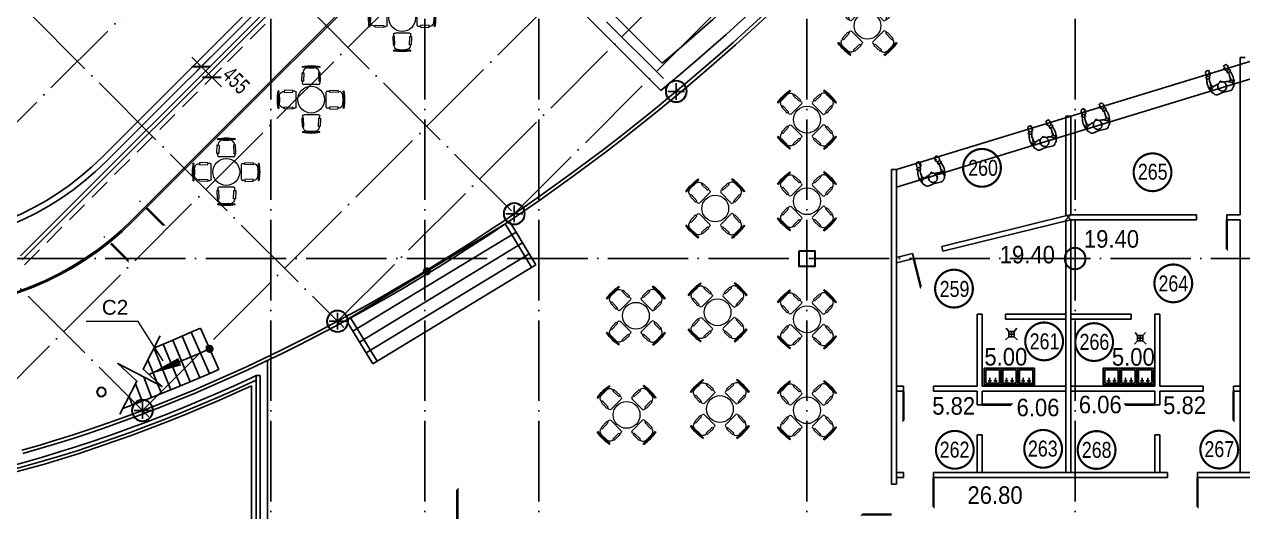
# Model space of a CAD drawing. Extents: x -4497 to 351150, y -50 to 322254.
# Drawn here: x 29414 to 65770, y 228534 to 243079 of the extents above; entities that cross this region are included whole.
import ezdxf
from ezdxf.enums import TextEntityAlignment as Align

# ---------------------------------------------------------------- set-up
doc = ezdxf.new("R2010")
doc.units = 0
doc.header["$LTSCALE"] = 100
doc.header["$PDMODE"] = 3
doc.linetypes.add('ACAD_ISO04W100', pattern=[30, 24, -3, 0, -3])
doc.linetypes.add('DASHED2', pattern=[9.525, 6.35, -3.175])
doc.layers.get('0').update_dxf_attribs({"linetype": 'CONTINUOUS'})
doc.layers.get('Defpoints').update_dxf_attribs({"linetype": 'CONTINUOUS'})
for name, color, linetype in [('axis', 40, 'CONTINUOUS'), ('COLON', 5, 'CONTINUOUS'), ('DOORS', 8, 'CONTINUOUS'), ('EEE', 7, 'CONTINUOUS'), ('GKL', 5, 'CONTINUOUS'), ('Glass', 4, 'CONTINUOUS'), ('S', 2, 'CONTINUOUS'), ('Sanita', 4, 'CONTINUOUS'), ('SENDVICH', 2, 'CONTINUOUS'), ('TEXT', 2, 'CONTINUOUS'), ('WALL', 7, 'CONTINUOUS')]:
    doc.layers.add(name, color=color, linetype=linetype)
doc.layers.add('MONOLIT', color=7, linetype='CONTINUOUS', true_color=0x691639)
doc.layers.add('OBORUD', color=7, linetype='CONTINUOUS', true_color=0x83639d)
doc.styles.add('ARIEL-17.5', font='arial.ttf', dxfattribs={"height": 15})
doc.styles.add('ST_2', font='monotxt.shx', dxfattribs={"width": 0.65, "height": 480})
doc.linetypes.add('FENCELINE1', pattern='A,0.25,-0.1,[133,ltypeshp.shx,S=0.1,R=0,X=-0.1,Y=0],-0.1,1', length=1.45)
doc.dimstyles.new('STY_DIM1', dxfattribs={"dimscale": 200, "dimtxt": 2.25, "dimasz": 2, "dimexe": 2, "dimexo": 2, "dimgap": 1, "dimtad": 1, "dimdec": 0, "dimzin": 0, "dimdsep": 46, "dimtxsty": 'ST_2', "dimblk1": 'ARCHTICK', "dimblk2": 'ARCHTICK', "dimsah": 1, "dimcen": 3, "dimclrd": 174, "dimclre": 174, "dimclrt": 174, "dimadec": 0, "dimazin": 0, "dimtfac": 1, "dimtdec": 0, "dimtix": 1, "dimtmove": 2, "dimatfit": 3, "dimldrblk": 'ARCHTICK', "dimfxl": 1, "dimtolj": 1, "dimtzin": 0, "dimarcsym": 0})

# ---------------------------------------------------------------- blocks, each defined once
blk = doc.blocks.new('столик кафе')
at = {"color": 74, "lineweight": 13}
for p, q in [((-262, 985), (-257, 956)), ((79, 945), (-79, 945)), ((257, 956), (262, 985)), ((-253, 552), (-256, 485)), ((-220, 450), (220, 450)), ((256, 485), (253, 552)), ((-985, 262), (-956, 257)), ((-945, -79), (-945, 79)), ((-552, 253), (-485, 256)), ((-450, 220), (-450, -220)), ((450, 220), (450, -220)), ((552, 253), (485, 256)), ((945, -79), (945, 79)), ((985, 262), (956, 257)), ((-956, -257), (-985, -262)), ((-485, -256), (-552, -253)), ((485, -256), (552, -253)), ((956, -257), (985, -262)), ((-253, -552), (-256, -485)), ((-220, -450), (220, -450)), ((256, -485), (253, -552)), ((-262, -985), (-257, -956)), ((79, -945), (-79, -945)), ((257, -956), (262, -985))]:
    blk.add_line(p, q, dxfattribs=at)
for points in [[(-270, 805), (-217, 803), (-227, 551), (-280, 553)], [(270, 805), (217, 803), (227, 551), (280, 553)], [(-805, 270), (-803, 217), (-551, 227), (-553, 280)], [(805, 270), (803, 217), (551, 227), (553, 280)], [(-805, -270), (-803, -217), (-551, -227), (-553, -280)], [(805, -270), (803, -217), (551, -227), (553, -280)], [(-270, -805), (-217, -803), (-227, -551), (-280, -553)], [(270, -805), (217, -803), (227, -551), (280, -553)]]:
    blk.add_lwpolyline(points, close=True, dxfattribs=at)
blk.add_circle((0, 0), 400, dxfattribs=at)
at = {"color": 74, "lineweight": 13, "extrusion": (0, 0, -1)}
for centre, major_axis, ratio, start_param, end_param in [((0, -406), (1528, 0), 0.923713, 4.540015, 4.884763), ((0, -406), (1499, 0), 0.922214, 4.540015, 4.884763), ((-109, 813), (95.6, 95.6), 1, 3.856825, 5.721497), ((109, 813), (95.6, 95.6), 1, -1.009108, 0.855564), ((-220, 485), (-25, 25), 1, 3.926991, 5.497787), ((220, 485), (25, 25), 1, 0.785398, 2.356194), ((485, 220), (25, 25), 1, 3.926991, 5.497787), ((813, 109), (95.6, -95.6), 1, 3.856825, 5.721497), ((-406, 0), (0, -1499), 0.922214, 4.540015, 4.884763), ((-406, 0), (0, -1528), 0.923713, 4.540015, 4.884763), ((485, -220), (25, -25), 1, 0.785398, 2.356194), ((813, -109), (95.6, -95.6), 1, -1.009108, 0.855564)]:
    blk.add_ellipse(centre, major_axis=major_axis, ratio=ratio, start_param=start_param, end_param=end_param, dxfattribs=at)
at = {"color": 74, "lineweight": 13}
for centre, major_axis, ratio, start_param, end_param in [((406, 0), (0, -1528), 0.923713, 4.540015, 4.884763), ((406, 0), (0, -1499), 0.922214, 4.540015, 4.884763), ((-813, 109), (-95.6, -95.6), 1, 3.856825, 5.721497), ((-485, 220), (-25, 25), 1, 3.926991, 5.497787), ((-813, -109), (-95.6, -95.6), 1, -1.009108, 0.855564), ((-485, -220), (-25, -25), 1, 0.785398, 2.356194), ((-220, -485), (-25, -25), 1, 3.926991, 5.497787), ((220, -485), (25, -25), 1, 0.785398, 2.356194), ((0, 406), (1528, 0), 0.923713, 4.540015, 4.884763), ((0, 406), (1499, 0), 0.922214, 4.540015, 4.884763), ((-109, -813), (95.6, -95.6), 1, 3.856825, 5.721497), ((109, -813), (95.6, -95.6), 1, -1.009108, 0.855564)]:
    blk.add_ellipse(centre, major_axis=major_axis, ratio=ratio, start_param=start_param, end_param=end_param, dxfattribs=at)
blk = doc.blocks.new('_ARCHTICK')
at = {"color": 0, "linetype": 'ByBlock', "const_width": 0.15}
blk.add_lwpolyline([(-0.5, -0.5), (0.5, 0.5)], dxfattribs=at)
blk = doc.blocks.new('*D196')
at = {"layer": 'axis', "color": 174, "lineweight": -2}
for p, q in [((15488, 242779), (35852, 263143)), ((36331, 262099), (35287, 263143)), ((16532, 242300), (15488, 243344))]:
    blk.add_line(p, q, dxfattribs=at)
at = {"layer": 'Defpoints', "color": 0}
for p in [(35570, 262861), (36331, 262099), (16532, 242300)]:
    blk.add_point(p, dxfattribs=at)
at = {"layer": 'axis', "color": 174, "lineweight": -2, "xscale": 400, "yscale": 400, "zscale": 400}
for p, rotation in [((35570, 262861), 45.00000000000195), ((15771, 243062), 225.000000000002)]:
    blk.add_blockref('_ARCHTICK', p, dxfattribs=dict(at, rotation=rotation))
at = {"layer": 'axis', "color": 174, "insert": (29793, 257707), "char_height": 480, "attachment_point": 5, "rotation": 45, "style": 'ST_2'}
blk.add_mtext('\\A1;28000', dxfattribs=at)
blk = doc.blocks.new('*D307')
at = {"layer": 'Defpoints', "color": 0}
for p in [(34690, 241818), (34574, 241703), (34896, 241381)]:
    blk.add_point(p, dxfattribs=at)
at = {"layer": 'TEXT', "color": 174, "lineweight": -2}
for p, q in [((35294, 241213), (34407, 242101)), ((34574, 241703), (34972, 242101)), ((34896, 241381), (35294, 241779))]:
    blk.add_line(p, q, dxfattribs=at)
at = {"layer": 'TEXT', "color": 174, "lineweight": -2, "xscale": 400, "yscale": 400, "zscale": 400}
for p, rotation in [((34690, 241818), 134.9999999997046), ((35011, 241496), 314.9999999997046)]:
    blk.add_blockref('_ARCHTICK', p, dxfattribs=dict(at, rotation=rotation))
at = {"layer": 'TEXT', "color": 174, "insert": (35729, 241405), "char_height": 480, "attachment_point": 5, "rotation": 315, "style": 'ST_2'}
blk.add_mtext('\\A1;455', dxfattribs=at)
blk = doc.blocks.new('89')
for p, q in [((-15915.19, -8342.41), (-15916.14, -8341.46)), ((-15915.19, -8343.21), (-15913.59, -8343.21)), ((-15914.39, -8342.41), (-15914.39, -8344.02)), ((-15913.59, -8342.41), (-15912.64, -8341.65)), ((-15915.19, -8344.02), (-15916.14, -8344.97)), ((-15913.59, -8344.02), (-15912.64, -8344.78))]:
    blk.add_line(p, q)
blk.add_lwpolyline([(-15915.19, -8342.41), (-15913.59, -8342.41), (-15913.59, -8344.02), (-15915.19, -8344.02)], close=True)
blk = doc.blocks.new('A$C37FC7F39')
at = {"layer": 'Sanita'}
for p, q in [((-292, -569), (-393, -569)), ((-341, -690), (-341, -483)), ((-121, -569), (-221, -569)), ((-169, -690), (-169, -483))]:
    blk.add_line(p, q, dxfattribs=at)
for points in [[(-5, -190), (-5, -690), (-505, -690), (-505, -190)], [(-55, -240), (-55, -640), (-455, -640), (-455, -240)]]:
    blk.add_lwpolyline(points, close=True, dxfattribs=at)

msp = doc.modelspace()

# ---------------------------------------------------------------- linework, layer by layer
at = {"layer": 'axis', "linetype": 'ACAD_ISO04W100'}
for p, q in [((36769.3, 318243.4), (36769.3, 84615.2)), ((41369.3, 318243.4), (41369.3, 84615.2)), ((44769.3, 318243.4), (44769.3, 84615.2)), ((52769.3, 318243.4), (52769.3, 84615.2)), ((60769.3, 318243.4), (60769.3, 84615.2)), ((19600.9, 230576), (79504.5, 290479.6)), ((26342.9, 229660.8), (83333.1, 286651)), ((32937, 231552), (85684.5, 284299.6)), ((38758, 234216.3), (87262.9, 282721.2)), ((44034.2, 237425.3), (88296.5, 281687.6)), ((12843.7, 277101.1), (48866.6, 241078.2)), ((8308.4, 273151.1), (44221.6, 237237.9)), ((4065.7, 268908.5), (38945.3, 234028.9)), ((-176.9, 264665.9), (33124.3, 231364.6)), ((-1176.8, 236087.2), (272433.1, 236087.2))]:
    msp.add_line(p, q, dxfattribs=at)
msp.add_lwpolyline([(29340, 230365.7), (29847.2, 230511), (30356, 230664.1), (30866.3, 230824.9), (31377.9, 230993.5), (31890.8, 231169.8), (32404.7, 231353.6), (32919.6, 231545.1), (33435.3, 231744.1), (33951.8, 231950.6), (34468.9, 232164.5), (34986.4, 232385.8), (35504.2, 232614.4), (36022.2, 232850.4), (36540.4, 233093.5), (37058.4, 233343.8), (37576.3, 233601.2), (38093.9, 233865.6), (38611, 234137), (39127.6, 234415.2), (39643.5, 234700.3), (40158.6, 234992.2), (40672.7, 235290.8), (41185.8, 235595.9), (41697.6, 235907.7), (42208.2, 236225.8), (42717.3, 236550.4), (43224.8, 236881.3), (43730.6, 237218.3), (44234.6, 237561.6), (44736.6, 237910.8), (45236.6, 238266.1), (45734.3, 238627.2), (46229.8, 238994.1), (46722.8, 239366.7), (47213.2, 239745), (47701, 240128.7), (48185.9, 240517.9), (48667.9, 240912.4), (49146.9, 241312.1), (49622.7, 241716.9), (50095.3, 242126.8), (50564.4, 242541.6), (51030, 242961.2), (51492, 243385.6)], dxfattribs=at)
at = {"layer": 'COLON', "color": 5, "lineweight": 30}
for points in [[(48551.6, 241078.2, 1), (49181.6, 241078.2, 1)], [(43719.2, 237425.3, 1), (44349.2, 237425.3, 1)], [(38443, 234216.3, 1), (39073, 234216.3, 1)], [(32622, 231552, 1), (33252, 231552, 1)]]:
    msp.add_lwpolyline(points, format="xyb", close=True, dxfattribs=at)
at = {"layer": 'COLON', "color": 3, "lineweight": 30, "flags": 128}
msp.add_lwpolyline([(52534.3, 236322.2), (53004.3, 236322.2), (53004.3, 235852.2), (52534.3, 235852.2), (52534.3, 236322.2)], dxfattribs=at)
at = {"layer": 'COLON', "color": 3, "lineweight": 30}
msp.add_lwpolyline([(60454.3, 236087.2, 1), (61084.3, 236087.2, 1)], format="xyb", close=True, dxfattribs=at)
at = {"layer": 'COLON', "lineweight": 30, "flags": 128}
msp.add_lwpolyline([(31581.1, 232104.9, 1), (31846.1, 232104.9, 1)], format="xyb", close=True, dxfattribs=at)
at = {"layer": 'DOORS'}
for p, q in [((60645, 237396.7), (60495, 237246.7)), ((60495, 237395.3), (60645, 237246.7))]:
    msp.add_line(p, q, dxfattribs=at)
at = {"layer": 'DOORS', "flags": 128}
for points in [[(65294.7, 237246.7, 70, 70, 0), (65294.7, 236346.7, 0, 0, 0), (64394.7, 237246.7, 0, 0, 0)], [(55954.2, 236088.9, 70, 70, 0), (56170.5, 235215.3, 0, 0, 0), (56827.8, 236305.3, 0, 0, 0)], [(55644.6, 232126.7, 70, 70, 0), (55644.6, 231226.7, 0, 0, 0), (56544.6, 232126.7, 0, 0, 0)], [(65495.4, 232126.7, 70, 70, 0), (65495.4, 231226.7, 0, 0, 0), (64595.4, 232126.7, 0, 0, 0)], [(57995, 231726.7, 70, 70, 0), (58895, 231726.7, 0, 0, 0), (57995, 230826.7, 0, 0, 0)], [(63145, 231726.7, 70, 70, 0), (62245, 231726.7, 0, 0, 0), (63145, 230826.7, 0, 0, 0)], [(56544.6, 229552.1, 70, 70, 0), (56544.6, 228652.1, 0, 0, 0), (55644.6, 229552.1, 0, 0, 0)], [(64425.3, 229552.1, 70, 70, 0), (64425.3, 228652.1, 0, 0, 0), (63525.3, 229552.1, 0, 0, 0)], [(55295.1, 228450.1, 70, 70, 0), (54395.1, 228450.1, 0, 0, 0), (55295.1, 229350.1, 0, 0, 0)]]:
    msp.add_lwpolyline(points, format="xyseb", dxfattribs=at)
at = {"layer": 'DOORS', "color": 1, "flags": 128}
msp.add_lwpolyline([(42334.3, 228212.2, 70, 70, 0), (42334.3, 229212.2, 0, 0, 0), (41334.3, 228212.2, 0, 0, 0)], format="xyseb", dxfattribs=at)
at = {"layer": 'EEE', "linetype": 'Continuous', "const_width": 63.7}
for points in [[(57427.5, 238795.2, 1), (58555.1, 238795.2, 1)], [(62516.6, 238664.2, 1), (63644.2, 238664.2, 1)], [(56591.4, 235191.2, 1), (57719, 235191.2, 1)], [(63136.3, 235347.2, 1), (64263.9, 235347.2, 1)], [(59281.6, 233615.3, 1), (60409.3, 233615.3, 1)], [(60774.5, 233595.2, 1), (61902.1, 233595.2, 1)], [(56617.2, 230379.3, 1), (57744.8, 230379.3, 1)], [(59252.2, 230408.3, 1), (60379.8, 230408.3, 1)], [(60847.7, 230373.4, 1), (61975.3, 230373.4, 1)], [(64507.7, 230385.6, 1), (65635.3, 230385.6, 1)]]:
    msp.add_lwpolyline(points, format="xyb", close=True, dxfattribs=at)
at = {"layer": 'GKL'}
for p, q in [((45568.7, 243951.9), (48411.6, 241108.9)), ((46460.3, 243908.8), (48448.2, 241920.8)), ((55445.1, 238743.3), (68769.3, 242822.2)), ((55445.1, 238220.4), (68723.4, 242285.2)), ((65046.4, 241168.9), (65034.4, 241206.3)), ((65281.6, 241244.5), (65272.8, 241271.8)), ((61332.4, 240024.5), (61320.4, 240061.9)), ((61567.6, 240100.1), (61558.8, 240127.4)), ((59979, 239592.2), (59970.2, 239619.5)), ((59743.8, 239516.6), (59731.8, 239554)), ((56651.2, 238518.1), (56642.4, 238545.4)), ((56416, 238442.4), (56403.9, 238479.8))]:
    msp.add_line(p, q, dxfattribs=at)
for points in [[(48411.6, 241108.9), (48944.1, 241553.2), (49417.7, 241956.1), (49887.9, 242364.1), (50354.8, 242776.9), (50818.3, 243194.5), (51278.1, 243616.8), (51734.2, 244043.8), (52186.4, 244475.2), (52634.7, 244911), (53079, 245351.1), (53519.1, 245795.3), (53954.9, 246243.7), (54386.3, 246695.9), (54813.2, 247152), (55235.6, 247611.8), (55653.2, 248075.2), (56066, 248542.1), (56473.9, 249012.4), (56876.8, 249485.9), (57321.2, 250018.4)], [(48448.2, 241920.8), (48557.5, 242012.1), (49026.7, 242411.3), (49492.6, 242815.4), (49955.3, 243224.5), (50414.5, 243638.3), (50870.1, 244056.8), (51322.1, 244479.9), (51770.2, 244907.4), (52214.5, 245339.2), (52654.7, 245775.4), (53090.8, 246215.6), (53522.7, 246659.8), (53950.2, 247108), (54373.3, 247560), (54791.8, 248015.6), (55205.6, 248474.8), (55614.6, 248937.4), (56018.8, 249403.4), (56418, 249872.5), (56509.2, 249981.9)], [(60495, 237395.3), (60495, 240335.1)], [(60645, 237395.3), (60645, 240335.1)], [(55295.1, 229350.1), (55295.1, 238743.3)], [(55445.1, 229350.1), (55445.1, 238743.3)], [(60495, 229702.1), (60495, 237246.7)], [(60645, 229702.1), (60645, 237246.7)], [(57845, 232276.7), (57845, 234426.7)], [(57995, 232276.7), (57995, 234426.7)], [(58695, 234276.7), (58695, 234426.7)], [(62445, 234276.7), (62445, 234426.7)], [(63145, 232276.7), (63145, 234426.7)], [(63295, 232276.7), (63295, 234426.7)], [(57845, 231726.7), (57845, 232126.7)], [(57995, 231726.7), (57995, 232126.7)], [(63145, 231726.7), (63145, 232126.7)], [(63295, 231726.7), (63295, 232126.7)], [(57845, 229702.1), (57845, 230826.7)], [(57995, 229702.1), (57995, 230826.7)], [(63145, 229702.1), (63145, 230826.7)], [(63295, 229702.1), (63295, 230826.7)]]:
    msp.add_lwpolyline(points, dxfattribs=at)
at = {"layer": 'GKL', "flags": 128}
for points in [[(65694.7, 242093.3), (65694.7, 237396.7)], [(65844.7, 242093.3), (65694.7, 242093.3)], [(60645, 240335.1), (60495, 240335.1)], [(55445.1, 238743.3), (55295.1, 238743.3)], [(60601.7, 237394.5), (56791.7, 236450.9)], [(60637.7, 237248.9), (56827.8, 236305.3)], [(64394.7, 237396.7), (60645, 237396.7)], [(64394.7, 237246.7), (60645, 237246.7)], [(64394.7, 237396.7), (64394.7, 237246.7)], [(65294.7, 237396.7), (65294.7, 237246.7)], [(65694.7, 237396.7), (65294.7, 237396.7)], [(65694.7, 237246.7), (65294.7, 237246.7)], [(65694.7, 237246.7), (65694.7, 229702.1)], [(56791.7, 236450.9), (56827.8, 236305.3)], [(55918.1, 236234.5), (55445.1, 236117.4)], [(55954.2, 236088.9), (55445.1, 235962.8)], [(55918.1, 236234.5), (55954.2, 236088.9)], [(57995, 234426.7), (57845, 234426.7)], [(60495, 234426.7), (58695, 234426.7)], [(60495, 234276.7), (58695, 234276.7)], [(60645, 234426.7), (62445, 234426.7)], [(60645, 234276.7), (62445, 234276.7)], [(63145, 234426.7), (63295, 234426.7)], [(55644.6, 232276.7), (55445.1, 232276.7)], [(55644.6, 232126.7), (55445.1, 232126.7)], [(55644.6, 232126.7), (55644.6, 232276.7)], [(56544.6, 232126.7), (56544.6, 232276.7)], [(57845, 232276.7), (56544.6, 232276.7)], [(57845, 232126.7), (56544.6, 232126.7)], [(60495, 232276.7), (57995, 232276.7)], [(60495, 232126.7), (57995, 232126.7)], [(60645, 232276.7), (63145, 232276.7)], [(60645, 232126.7), (63145, 232126.7)], [(63295, 232276.7), (64595.4, 232276.7)], [(63295, 232126.7), (64595.4, 232126.7)], [(64595.4, 232126.7), (64595.4, 232276.7)], [(65495.4, 232126.7), (65495.4, 232276.7)], [(65495.4, 232276.7), (65694.9, 232276.7)], [(65495.4, 232126.7), (65694.9, 232126.7)], [(57845, 231726.7), (57995, 231726.7)], [(63145, 231726.7), (63295, 231726.7)], [(57845, 230826.7), (57995, 230826.7)], [(63145, 230826.7), (63295, 230826.7)], [(55444.6, 229702.1), (55644.6, 229702.1)], [(55444.6, 229552.1), (55644.6, 229552.1)], [(55644.6, 229702.1), (55644.6, 229552.1)], [(56544.6, 229702.1), (63525.3, 229702.1)], [(56544.6, 229702.1), (56544.6, 229552.1)], [(56544.6, 229552.1), (63525.3, 229552.1)], [(63525.3, 229552.1), (63525.3, 229702.1)], [(64425.3, 229702.1), (66074.5, 229702.1)], [(64425.3, 229552.1), (64425.3, 229702.1)], [(64425.3, 229552.1), (66074.5, 229552.1)], [(55444.6, 229350.1), (55295.1, 229350.1)]]:
    msp.add_lwpolyline(points, dxfattribs=at)
at = {"layer": 'GKL'}
msp.add_circle((31713.6, 232104.9), 132.5, dxfattribs=at)
for centre, radius, start, end in [((65216.2, 241831.5), 14.1, 85.16667, 230.38514), ((65793.9, 242300.4), 757.8, 218.99876, 219.28022), ((65793.9, 242300.4), 757.8, 219.28022, 223.14986), ((65223.2, 241767.4), 12.1, 38.90635, 221.3441), ((65234.4, 241844.4), 17, 58.6959, 176.28312), ((65234.4, 241844.4), 17, 176.28312, 178.04868), ((65133.4, 241677.1), 139.4, 31.07845, 44.59078), ((65203.3, 241750.1), 49.5, 358.81905, 40.41328), ((65260.7, 241855.2), 17.8, 50.66339, 168.13593), ((65282.6, 241867.8), 10.7, 39.2354, 173.61906), ((65176.5, 241735.8), 179.9, 357.8979, 50.4862), ((64845.3, 241629.3), 179.9, 165.18302, 217.77133), ((64799.6, 241425.5), 134.5, 135.8742, 164.38764), ((64675.2, 241419.6), 42.4, 56.87942, 96.81966), ((64682.1, 241674.6), 10.7, 42.05016, 176.43383), ((64707.3, 241677.2), 17.8, 47.53329, 165.00583), ((64720.2, 241501.9), 51.6, 242.95136, 244.98378), ((64720.2, 241501.9), 51.6, 244.98378, 293.94998), ((65500.7, 241430.8), 798.1, 178.39302, 187.24694), ((64738, 241460), 68.6, 65.23971, 120.58873), ((64735, 241683.7), 17, 39.38611, 156.97333), ((64759.9, 241374.3), 82.5, 81.34779, 103.11884), ((64757.3, 241683.8), 14.1, 345.28408, 130.50255), ((64735, 241683.7), 17, 37.62054, 39.38611), ((64815.2, 241625.2), 49.5, 175.25595, 216.85017), ((64014.5, 241728), 757.8, 352.51936, 356.38901), ((64903.8, 241449.2), 155.3, 137.26476, 151.89009), ((64559, 241393.1), 244.7, 16.1731, 31.87575), ((64014.5, 241728), 757.8, 356.38901, 356.67046), ((64778.6, 241477), 22, 253.3688, 314.52726), ((66158.1, 241610.3), 1394.4, 186.35593, 189.77412), ((64914.6, 241606.7), 139.4, 171.07845, 184.59078), ((64788.9, 241627.6), 12.1, 354.32513, 176.76288), ((64716.1, 241598.4), 85.7, 329.17065, 3.8787), ((64642, 241610.5), 159.7, 357.76868, 5.74207), ((65352.6, 241839.1), 159.7, 209.92715, 217.90054), ((65299.4, 241786.1), 85.7, 211.79052, 246.49857), ((65234, 241555.4), 155.3, 63.77913, 78.40447), ((65362.3, 241660.9), 68.6, 95.08049, 150.42952), ((65546.7, 241710.9), 244.7, 183.79347, 199.49613), ((65319.5, 241651), 22, 261.14197, 322.30042), ((65394.5, 241578.5), 82.5, 112.55038, 134.32143), ((64121, 240954.9), 1394.4, 25.8951, 29.3133), ((65332.4, 241596.9), 134.5, 51.28159, 79.79503), ((65352.4, 241705.3), 51.6, 281.71924, 330.68545), ((65455.9, 241348.9), 85.3, 133.57516, 167.889), ((65670.7, 241591.3), 296.5, 185.30884, 209.05515), ((64759.8, 241192.4), 798.1, 28.42228, 37.2762), ((65437.5, 241415.9), 40.8, 129.6428, 187.29581), ((65409.7, 241293), 118.4, 33.16521, 96.13597), ((65437, 241664.6), 42.4, 118.84957, 158.7898), ((65352.4, 241705.3), 51.6, 330.68545, 332.71786), ((65437.5, 241415.9), 40.8, 88.72046, 129.6428), ((65148, 241399.1), 358.3, 3.86179, 28.91595), ((65425.4, 241386.4), 88.2, 24.68758, 46.08125), ((65425.4, 241386.4), 88.2, 341.05219, 24.68758), ((65064.8, 241372.3), 358.3, 186.75327, 211.80744), ((64846.9, 241200.2), 88.2, 169.58797, 190.98165), ((64846.9, 241200.2), 88.2, 190.98165, 234.61704), ((64528.1, 241223.7), 296.5, 6.61407, 30.36038), ((64819.8, 241217.1), 40.8, 86.02642, 126.94877), ((64914, 241133.5), 118.4, 119.53325, 182.50401), ((66227.9, 242130.1), 1747.7, 214.97218, 218.5839), ((64819.8, 241217.1), 40.8, 28.37342, 86.02642), ((64933.2, 241106.7), 97.7, 126.85417, 222.99063), ((64844, 241152), 85.3, 47.78022, 82.09406), ((65083.2, 241027.8), 261.1, 134.15194, 143.01746), ((65083.2, 241027.8), 261.1, 122.20204, 134.15194), ((65057.1, 241124.3), 168.1, 96.04108, 132.26871), ((65031.8, 241194), 6.39, 4.0936, 187.84364), ((64947.3, 241152), 88.3, 8.51116, 27.75523), ((65152.6, 241242), 123.5, 156.37376, 196.82413), ((65152.6, 241242), 123.5, 196.82413, 197.83461), ((65087.5, 241176.9), 54.2, 192.60449, 214.44931), ((65645.9, 239724.7), 1400.1, 108.03423, 115.72323), ((65152.6, 241242), 123.5, 117.93883, 156.37376), ((65048.5, 241148.8), 6.19, 204.08362, 3.88764), ((65164, 241206.7), 123.5, 197.83461, 207.73773), ((65164, 241206.7), 123.5, 207.73773, 11.15065), ((65101.3, 241357.5), 9.12, 129.76338, 224.06344), ((65152.6, 241242), 123.5, 11.15065, 117.93883), ((64933.2, 241396.8), 165.4, 348.76612, 354.67528), ((65108.6, 241378.8), 11, 49.31719, 166.35203), ((65240.7, 241495.7), 165.4, 220.99394, 226.9031), ((65127, 241365.8), 9.12, 351.60578, 85.90584), ((65589.4, 239840.5), 1272.6, 99.54009, 107.22909), ((65298.8, 241202.1), 168.1, 83.40051, 119.62814), ((65278.8, 241273.5), 6.39, 27.82558, 211.57562), ((65164, 241206.7), 123.5, 11.15065, 17.83461), ((65371.9, 241288.6), 88.3, 187.914, 207.15806), ((65164, 241206.7), 123.5, 7.93149, 11.15065), ((65291.6, 241227), 6.19, 211.78158, 11.58561), ((65243.5, 241227.1), 54.2, 1.21991, 23.06474), ((65333.9, 241108.5), 261.1, 81.51729, 93.46718), ((65333.9, 241108.5), 261.1, 72.65176, 81.51729), ((65372.5, 241204.4), 109, 273.16519, 354.04269), ((65409.8, 241260.1), 97.7, 352.6786, 88.81506), ((65409.8, 241260.1), 97.7, 316.7326, 352.6786), ((63761.3, 241336.5), 1747.7, 357.08532, 0.69704), ((61502.2, 240687.1), 14.1, 85.16667, 230.38514), ((62079.9, 241156), 757.8, 218.99876, 219.28022), ((61520.4, 240700), 17, 58.6959, 176.28312), ((61520.4, 240700), 17, 176.28312, 178.04868), ((61546.7, 240710.8), 17.8, 50.66339, 168.13593), ((61568.6, 240723.4), 10.7, 39.2354, 173.61906), ((61462.5, 240591.4), 179.9, 357.8979, 50.4862), ((64933.2, 241106.7), 97.7, 222.99063, 258.93662), ((64990.9, 241071.1), 97.3, 218.24162, 299.11913), ((61131.3, 240484.9), 179.9, 165.18302, 217.77133), ((61085.7, 240281.1), 134.5, 135.8742, 164.38764), ((60961.2, 240275.2), 42.4, 56.87942, 96.81966), ((60968.1, 240530.2), 10.7, 42.05016, 176.43383), ((60993.3, 240532.8), 17.8, 47.53329, 165.00583), ((61024.1, 240315.6), 68.6, 65.23971, 120.58873), ((61021, 240539.3), 17, 39.38611, 156.97333), ((61043.3, 240539.4), 14.1, 345.28408, 130.50255), ((61021, 240539.3), 17, 37.62054, 39.38611), ((61101.2, 240480.8), 49.5, 175.25595, 216.85017), ((60300.5, 240583.6), 757.8, 352.51936, 356.38901), ((61189.8, 240304.8), 155.3, 137.26476, 151.89009), ((60845, 240248.8), 244.7, 16.1731, 31.87575), ((60300.5, 240583.6), 757.8, 356.38901, 356.67046), ((61064.6, 240332.6), 22, 253.3688, 314.52726), ((61200.6, 240462.3), 139.4, 171.07845, 184.59078), ((61074.9, 240483.2), 12.1, 354.32513, 176.76288), ((61002.2, 240454.1), 85.7, 329.17065, 3.8787), ((60928, 240466.1), 159.7, 357.76868, 5.74207), ((62079.9, 241156), 757.8, 219.28022, 223.14986), ((61509.3, 240623), 12.1, 38.90635, 221.3441), ((61638.6, 240694.7), 159.7, 209.92715, 217.90054), ((61585.4, 240641.7), 85.7, 211.79052, 246.49857), ((61419.4, 240532.7), 139.4, 31.07845, 44.59078), ((61489.3, 240605.7), 49.5, 358.81905, 40.41328), ((61520, 240411), 155.3, 63.77913, 78.40447), ((61648.3, 240516.5), 68.6, 95.08049, 150.42952), ((61832.8, 240566.5), 244.7, 183.79347, 199.49613), ((61605.5, 240506.6), 22, 261.14197, 322.30042), ((61680.6, 240434.1), 82.5, 112.55038, 134.32143), ((60407, 239810.5), 1394.4, 25.8951, 29.3133), ((61618.4, 240452.5), 134.5, 51.28159, 79.79503), ((61638.4, 240560.9), 51.6, 281.71924, 330.68545), ((61956.7, 240446.9), 296.5, 185.30884, 209.05515), ((61045.8, 240048.1), 798.1, 28.42228, 37.2762), ((61723, 240520.3), 42.4, 118.84957, 158.7898), ((61638.4, 240560.9), 51.6, 330.68545, 332.71786), ((61434.1, 240254.7), 358.3, 3.86179, 28.91595), ((59542.8, 239977), 179.9, 165.18302, 217.77133), ((59379.5, 240022.3), 10.7, 42.05016, 176.43383), ((59404.7, 240024.9), 17.8, 47.53329, 165.00583), ((59432.4, 240031.4), 17, 39.38611, 156.97333), ((59454.7, 240031.5), 14.1, 345.28408, 130.50255), ((59432.4, 240031.4), 17, 37.62054, 39.38611), ((59512.6, 239972.9), 49.5, 175.25595, 216.85017), ((58712, 240075.7), 757.8, 352.51936, 356.38901), ((58712, 240075.7), 757.8, 356.38901, 356.67046), ((59612, 239954.4), 139.4, 171.07845, 184.59078), ((59486.3, 239975.4), 12.1, 354.32513, 176.76288), ((59413.6, 239946.2), 85.7, 329.17065, 3.8787), ((59339.4, 239958.2), 159.7, 357.76868, 5.74207), ((59913.6, 240179.2), 14.1, 85.16667, 230.38514), ((60491.3, 240648.1), 757.8, 218.99876, 219.28022), ((60491.3, 240648.1), 757.8, 219.28022, 223.14986), ((59920.7, 240115.1), 12.1, 38.90635, 221.3441), ((60050, 240186.8), 159.7, 209.92715, 217.90054), ((59931.8, 240192.1), 17, 58.6959, 176.28312), ((59931.8, 240192.1), 17, 176.28312, 178.04868), ((59996.8, 240133.8), 85.7, 211.79052, 246.49857), ((59830.8, 240024.8), 139.4, 31.07845, 44.59078), ((59900.7, 240097.8), 49.5, 358.81905, 40.41328), ((59958.1, 240202.9), 17.8, 50.66339, 168.13593), ((59931.4, 239903.1), 155.3, 63.77913, 78.40447), ((59980, 240215.5), 10.7, 39.2354, 173.61906), ((59873.9, 240083.5), 179.9, 357.8979, 50.4862), ((60059.7, 240008.6), 68.6, 95.08049, 150.42952), ((60244.2, 240058.6), 244.7, 183.79347, 199.49613), ((60016.9, 239998.7), 22, 261.14197, 322.30042), ((60092, 239926.3), 82.5, 112.55038, 134.32143), ((58818.5, 239302.6), 1394.4, 25.8951, 29.3133), ((60029.8, 239944.6), 134.5, 51.28159, 79.79503), ((60049.9, 240053), 51.6, 281.71924, 330.68545), ((59457.2, 239540.2), 798.1, 28.42228, 37.2762), ((60134.4, 240012.4), 42.4, 118.84957, 158.7898), ((60049.9, 240053), 51.6, 330.68545, 332.71786), ((61006.2, 240357.5), 51.6, 242.95136, 244.98378), ((61006.2, 240357.5), 51.6, 244.98378, 293.94998), ((61786.7, 240286.4), 798.1, 178.39302, 187.24694), ((61350.8, 240227.9), 358.3, 186.75327, 211.80744), ((61045.9, 240229.9), 82.5, 81.34779, 103.11884), ((61132.9, 240055.9), 88.2, 169.58797, 190.98165), ((61132.9, 240055.9), 88.2, 190.98165, 234.61704), ((62444.1, 240465.9), 1394.4, 186.35593, 189.77412), ((60814.1, 240079.3), 296.5, 6.61407, 30.36038), ((61105.8, 240072.7), 40.8, 86.02642, 126.94877), ((61200.1, 239989.1), 118.4, 119.53325, 182.50401), ((62513.9, 240985.7), 1747.7, 214.97218, 218.5839), ((61105.8, 240072.7), 40.8, 28.37342, 86.02642), ((61219.2, 239962.4), 97.7, 126.85417, 222.99063), ((61130, 240007.6), 85.3, 47.78022, 82.09406), ((61369.2, 239883.5), 261.1, 134.15194, 143.01746), ((61369.2, 239883.5), 261.1, 122.20204, 134.15194), ((61343.1, 239980), 168.1, 96.04108, 132.26871), ((61317.8, 240049.6), 6.39, 4.0936, 187.84364), ((61233.4, 240007.6), 88.3, 8.51116, 27.75523), ((61438.6, 240097.7), 123.5, 156.37376, 196.82413), ((61438.6, 240097.7), 123.5, 196.82413, 197.83461), ((61373.5, 240032.5), 54.2, 192.60449, 214.44931), ((61438.6, 240097.7), 123.5, 117.93883, 156.37376), ((61334.5, 240004.4), 6.19, 204.08362, 3.88764), ((61450, 240062.3), 123.5, 197.83461, 207.73773), ((61450, 240062.3), 123.5, 207.73773, 11.15065), ((61387.3, 240213.1), 9.12, 129.76338, 224.06344), ((61438.6, 240097.7), 123.5, 11.15065, 117.93883), ((61219.2, 240252.4), 165.4, 348.76612, 354.67528), ((61394.6, 240234.4), 11, 49.31719, 166.35203), ((61526.7, 240351.3), 165.4, 220.99394, 226.9031), ((61413, 240221.4), 9.12, 351.60578, 85.90584), ((61875.4, 238696.1), 1272.6, 99.54009, 107.22909), ((61584.8, 240057.7), 168.1, 83.40051, 119.62814), ((61564.8, 240129.1), 6.39, 27.82558, 211.57562), ((61450, 240062.3), 123.5, 11.15065, 17.83461), ((61657.9, 240144.2), 88.3, 187.914, 207.15806), ((61450, 240062.3), 123.5, 7.93149, 11.15065), ((61577.6, 240082.6), 6.19, 211.78158, 11.58561), ((61529.5, 240082.7), 54.2, 1.21991, 23.06474), ((61619.9, 239964.1), 261.1, 81.51729, 93.46718), ((61741.9, 240204.5), 85.3, 133.57516, 167.889), ((61619.9, 239964.1), 261.1, 72.65176, 81.51729), ((61658.5, 240060), 109, 273.16519, 354.04269), ((61723.5, 240271.5), 40.8, 129.6428, 187.29581), ((61695.7, 240148.6), 118.4, 33.16521, 96.13597), ((61723.5, 240271.5), 40.8, 88.72046, 129.6428), ((61695.8, 240115.7), 97.7, 352.6786, 88.81506), ((61695.8, 240115.7), 97.7, 316.7326, 352.6786), ((61711.4, 240242), 88.2, 24.68758, 46.08125), ((61711.4, 240242), 88.2, 341.05219, 24.68758), ((60047.3, 240192.1), 1747.7, 357.08532, 0.69704), ((59497.1, 239773.2), 134.5, 135.8742, 164.38764), ((59372.6, 239767.3), 42.4, 56.87942, 96.81966), ((59417.6, 239849.6), 51.6, 242.95136, 244.98378), ((59417.6, 239849.6), 51.6, 244.98378, 293.94998), ((60198.1, 239778.5), 798.1, 178.39302, 187.24694), ((59435.5, 239807.7), 68.6, 65.23971, 120.58873), ((59762.2, 239720), 358.3, 186.75327, 211.80744), ((59457.3, 239722.1), 82.5, 81.34779, 103.11884), ((59601.2, 239796.9), 155.3, 137.26476, 151.89009), ((59256.4, 239740.9), 244.7, 16.1731, 31.87575), ((59476, 239824.7), 22, 253.3688, 314.52726), ((60855.6, 239958), 1394.4, 186.35593, 189.77412), ((59225.5, 239571.4), 296.5, 6.61407, 30.36038), ((59517.2, 239564.8), 40.8, 86.02642, 126.94877), ((59517.2, 239564.8), 40.8, 28.37342, 86.02642), ((59780.6, 239375.6), 261.1, 122.20204, 134.15194), ((59754.6, 239472.1), 168.1, 96.04108, 132.26871), ((59850, 239589.8), 123.5, 156.37376, 196.82413), ((59850, 239589.8), 123.5, 117.93883, 156.37376), ((59798.7, 239705.2), 9.12, 129.76338, 224.06344), ((59850, 239589.8), 123.5, 11.15065, 117.93883), ((59630.6, 239744.5), 165.4, 348.76612, 354.67528), ((59806, 239726.5), 11, 49.31719, 166.35203), ((59938.1, 239843.4), 165.4, 220.99394, 226.9031), ((59824.4, 239713.5), 9.12, 351.60578, 85.90584), ((59996.2, 239549.8), 168.1, 83.40051, 119.62814), ((59976.2, 239621.2), 6.39, 27.82558, 211.57562), ((59861.4, 239554.4), 123.5, 11.15065, 17.83461), ((60069.3, 239636.3), 88.3, 187.914, 207.15806), ((59940.9, 239574.8), 54.2, 1.21991, 23.06474), ((60031.4, 239456.2), 261.1, 81.51729, 93.46718), ((60153.3, 239696.6), 85.3, 133.57516, 167.889), ((60031.4, 239456.2), 261.1, 72.65176, 81.51729), ((60368.1, 239939), 296.5, 185.30884, 209.05515), ((60135, 239763.6), 40.8, 129.6428, 187.29581), ((60107.1, 239640.7), 118.4, 33.16521, 96.13597), ((60135, 239763.6), 40.8, 88.72046, 129.6428), ((60107.2, 239607.8), 97.7, 352.6786, 88.81506), ((59845.5, 239746.8), 358.3, 3.86179, 28.91595), ((60107.2, 239607.8), 97.7, 316.7326, 352.6786), ((60122.8, 239734.1), 88.2, 24.68758, 46.08125), ((60122.8, 239734.1), 88.2, 341.05219, 24.68758), ((58458.7, 239684.2), 1747.7, 357.08532, 0.69704), ((61219.2, 239962.4), 97.7, 222.99063, 258.93662), ((61276.9, 239926.7), 97.3, 218.24162, 299.11913), ((61931.9, 238580.3), 1400.1, 108.03423, 115.72323), ((59544.3, 239548), 88.2, 169.58797, 190.98165), ((59544.3, 239548), 88.2, 190.98165, 234.61704), ((59611.5, 239481.2), 118.4, 119.53325, 182.50401), ((60925.3, 240477.8), 1747.7, 214.97218, 218.5839), ((59630.6, 239454.5), 97.7, 126.85417, 222.99063), ((59541.4, 239499.7), 85.3, 47.78022, 82.09406), ((59630.6, 239454.5), 97.7, 222.99063, 258.93662), ((59780.6, 239375.6), 261.1, 134.15194, 143.01746), ((59688.3, 239418.8), 97.3, 218.24162, 299.11913), ((59729.2, 239541.7), 6.39, 4.0936, 187.84364), ((59644.8, 239499.7), 88.3, 8.51116, 27.75523), ((59850, 239589.8), 123.5, 196.82413, 197.83461), ((59784.9, 239524.6), 54.2, 192.60449, 214.44931), ((60343.3, 238072.4), 1400.1, 108.03423, 115.72323), ((59745.9, 239496.5), 6.19, 204.08362, 3.88764), ((59861.4, 239554.4), 123.5, 197.83461, 207.73773), ((59861.4, 239554.4), 123.5, 207.73773, 11.15065), ((60286.8, 238188.2), 1272.6, 99.54009, 107.22909), ((59861.4, 239554.4), 123.5, 7.93149, 11.15065), ((59989, 239574.7), 6.19, 211.78158, 11.58561), ((60069.9, 239552.1), 109, 273.16519, 354.04269), ((56214.9, 238902.8), 179.9, 165.18302, 217.77133), ((56051.7, 238948.2), 10.7, 42.05016, 176.43383), ((56076.9, 238950.7), 17.8, 47.53329, 165.00583), ((56104.6, 238957.2), 17, 39.38611, 156.97333), ((56126.8, 238957.3), 14.1, 345.28408, 130.50255), ((56104.6, 238957.2), 17, 37.62054, 39.38611), ((56184.8, 238898.7), 49.5, 175.25595, 216.85017), ((55384.1, 239001.5), 757.8, 352.51936, 356.38901), ((55384.1, 239001.5), 757.8, 356.38901, 356.67046), ((56284.2, 238880.2), 139.4, 171.07845, 184.59078), ((56158.5, 238901.2), 12.1, 354.32513, 176.76288), ((56085.7, 238872), 85.7, 329.17065, 3.8787), ((56011.6, 238884), 159.7, 357.76868, 5.74207), ((56585.8, 239105), 14.1, 85.16667, 230.38514), ((57163.4, 239574), 757.8, 218.99876, 219.28022), ((57163.4, 239574), 757.8, 219.28022, 223.14986), ((56592.8, 239040.9), 12.1, 38.90635, 221.3441), ((56722.2, 239112.6), 159.7, 209.92715, 217.90054), ((56603.9, 239117.9), 17, 58.6959, 176.28312), ((56603.9, 239117.9), 17, 176.28312, 178.04868), ((56669, 239059.6), 85.7, 211.79052, 246.49857), ((56502.9, 238950.6), 139.4, 31.07845, 44.59078), ((56572.9, 239023.6), 49.5, 358.81905, 40.41328), ((56630.2, 239128.8), 17.8, 50.66339, 168.13593), ((56603.6, 238829), 155.3, 63.77913, 78.40447), ((56652.2, 239141.4), 10.7, 39.2354, 173.61906), ((56546, 239009.4), 179.9, 357.8979, 50.4862), ((56731.9, 238934.4), 68.6, 95.08049, 150.42952), ((56916.3, 238984.5), 244.7, 183.79347, 199.49613), ((56689.1, 238924.5), 22, 261.14197, 322.30042), ((56764.1, 238852.1), 82.5, 112.55038, 134.32143), ((55490.6, 238228.4), 1394.4, 25.8951, 29.3133), ((56702, 238870.4), 134.5, 51.28159, 79.79503), ((56722, 238978.8), 51.6, 281.71924, 330.68545), ((56129.3, 238466), 798.1, 28.42228, 37.2762), ((56806.6, 238938.2), 42.4, 118.84957, 158.7898), ((56722, 238978.8), 51.6, 330.68545, 332.71786), ((56169.2, 238699), 134.5, 135.8742, 164.38764), ((56044.8, 238693.1), 42.4, 56.87942, 96.81966), ((56089.8, 238775.4), 51.6, 242.95136, 244.98378), ((56089.8, 238775.4), 51.6, 244.98378, 293.94998), ((56870.3, 238704.4), 798.1, 178.39302, 187.24694), ((56107.6, 238733.6), 68.6, 65.23971, 120.58873), ((56434.3, 238645.8), 358.3, 186.75327, 211.80744), ((56129.4, 238647.9), 82.5, 81.34779, 103.11884), ((56273.3, 238722.7), 155.3, 137.26476, 151.89009), ((55928.6, 238666.7), 244.7, 16.1731, 31.87575), ((56148.2, 238750.5), 22, 253.3688, 314.52726), ((57527.7, 238883.8), 1394.4, 186.35593, 189.77412), ((55897.7, 238497.2), 296.5, 6.61407, 30.36038), ((56189.4, 238490.7), 40.8, 86.02642, 126.94877), ((56283.6, 238407.1), 118.4, 119.53325, 182.50401), ((56189.4, 238490.7), 40.8, 28.37342, 86.02642), ((56213.5, 238425.5), 85.3, 47.78022, 82.09406), ((56452.8, 238301.4), 261.1, 122.20204, 134.15194), ((56426.7, 238397.9), 168.1, 96.04108, 132.26871), ((56522.2, 238515.6), 123.5, 156.37376, 196.82413), ((56522.2, 238515.6), 123.5, 117.93883, 156.37376), ((56533.6, 238480.2), 123.5, 207.73773, 11.15065), ((56470.9, 238631.1), 9.12, 129.76338, 224.06344), ((56522.2, 238515.6), 123.5, 11.15065, 117.93883), ((56302.8, 238670.3), 165.4, 348.76612, 354.67528), ((56478.2, 238652.3), 11, 49.31719, 166.35203), ((56610.2, 238769.2), 165.4, 220.99394, 226.9031), ((56496.6, 238639.3), 9.12, 351.60578, 85.90584), ((56668.4, 238475.6), 168.1, 83.40051, 119.62814), ((56648.4, 238547), 6.39, 27.82558, 211.57562), ((56533.6, 238480.2), 123.5, 11.15065, 17.83461), ((56741.5, 238562.1), 88.3, 187.914, 207.15806), ((56533.6, 238480.2), 123.5, 7.93149, 11.15065), ((56661.2, 238500.5), 6.19, 211.78158, 11.58561), ((56613.1, 238500.6), 54.2, 1.21991, 23.06474), ((56703.5, 238382.1), 261.1, 81.51729, 93.46718), ((56825.5, 238622.4), 85.3, 133.57516, 167.889), ((56703.5, 238382.1), 261.1, 72.65176, 81.51729), ((57040.3, 238864.8), 296.5, 185.30884, 209.05515), ((56807.1, 238689.4), 40.8, 129.6428, 187.29581), ((56779.3, 238566.5), 118.4, 33.16521, 96.13597), ((56807.1, 238689.4), 40.8, 88.72046, 129.6428), ((56779.4, 238533.6), 97.7, 352.6786, 88.81506), ((56517.6, 238672.6), 358.3, 3.86179, 28.91595), ((56779.4, 238533.6), 97.7, 316.7326, 352.6786), ((56795, 238659.9), 88.2, 24.68758, 46.08125), ((56795, 238659.9), 88.2, 341.05219, 24.68758), ((55130.9, 238610), 1747.7, 357.08532, 0.69704), ((56216.4, 238473.8), 88.2, 169.58797, 190.98165), ((56216.4, 238473.8), 88.2, 190.98165, 234.61704), ((57597.5, 239403.6), 1747.7, 214.97218, 218.5839), ((56302.8, 238380.3), 97.7, 126.85417, 222.99063), ((56302.8, 238380.3), 97.7, 222.99063, 258.93662), ((56452.8, 238301.4), 261.1, 134.15194, 143.01746), ((56360.5, 238344.6), 97.3, 218.24162, 299.11913), ((56401.4, 238467.5), 6.39, 4.0936, 187.84364), ((56316.9, 238425.6), 88.3, 8.51116, 27.75523), ((56522.2, 238515.6), 123.5, 196.82413, 197.83461), ((56457.1, 238450.4), 54.2, 192.60449, 214.44931), ((57015.5, 236998.2), 1400.1, 108.03423, 115.72323), ((56418.1, 238422.3), 6.19, 204.08362, 3.88764), ((56533.6, 238480.2), 123.5, 197.83461, 207.73773), ((56959, 237114), 1272.6, 99.54009, 107.22909), ((56742, 238478), 109, 273.16519, 354.04269)]:
    msp.add_arc(centre, radius, start, end, dxfattribs=at)
at = {"layer": 'Glass'}
for p, q in [((32847.4, 237808.5), (32875.7, 237780.2)), ((31786.8, 236747.9), (31815.1, 236719.6))]:
    msp.add_line(p, q, dxfattribs=at)
at = {"layer": 'Glass', "flags": 128}
for points in [[(32641.8, 237249.4), (61965.4, 266572.9)], [(32670.1, 237221.1), (61045.8, 265596.8)]]:
    msp.add_lwpolyline(points, dxfattribs=at)
msp.add_lwpolyline([(31991.8, 236542.8, 70, 70, 0), (32522.2, 236012.5, 0, 0, 0), (32522.2, 237073.1, 0, 0, 0), (33582.8, 237073.1, 70, 70, 0), (33052.5, 237603.5, 70, 70, 0)], format="xyseb", dxfattribs=at)
at = {"layer": 'Glass'}
for radius in [9040, 9000]:
    msp.add_arc((26277.9, 243613.3), radius, 225, 315, dxfattribs=at)
at = {"layer": 'MONOLIT'}
for points in [[(29367.1, 230269.7), (29875.6, 230415.3), (30385.7, 230568.8), (30897.2, 230730), (31410, 230899), (31924.1, 231075.7), (32439.2, 231260), (32955.2, 231451.8), (33472.1, 231651.3), (33989.7, 231858.2), (34507.8, 232072.6), (35026.4, 232294.4), (35545.3, 232523.5), (36064.4, 232759.9), (36583.6, 233003.5), (37102.6, 233254.3), (37621.5, 233512.1), (38140.1, 233777), (38658.2, 234048.9), (39175.7, 234327.7), (39692.6, 234613.4), (40208.6, 234905.8), (40723.6, 235204.8), (41237.6, 235510.5), (41750.3, 235822.8), (42261.7, 236141.5), (42771.7, 236466.6), (43280, 236798), (43786.7, 237135.7), (44291.5, 237479.5), (44794.3, 237829.3), (45295.1, 238185.1), (45793.7, 238546.8), (46289.9, 238914.3), (46783.7, 239287.5), (47274.9, 239666.4), (47763.4, 240050.7), (48249.1, 240440.5), (48731.9, 240835.6), (49211.6, 241235.9), (49688.1, 241641.3), (50161.4, 242051.8), (50631.2, 242467.3), (51097.5, 242887.5), (51560.2, 243312.5)], [(36669.3, 227512.2), (36669.3, 233044.9)], [(28983.2, 229667.8), (29496.2, 229807.3), (30010.9, 229954.8), (30527, 230110.1), (31044.5, 230273.2), (31563.1, 230444.1), (32082.9, 230622.7), (32603.7, 230809), (33125.3, 231003), (33647.6, 231204.5), (34170.6, 231413.6), (34694, 231630.1), (35217.7, 231854.1), (35741.7, 232085.5), (36189.3, 232289.3)], [(36189.3, 227512.2), (36189.3, 232289.3)]]:
    msp.add_lwpolyline(points, dxfattribs=at)
at = {"layer": 'SENDVICH'}
msp.add_line((36454.3, 232593.6), (36334.3, 232593.6), dxfattribs=at)
for points in [[(28928, 229875.4), (29438.2, 230014.1), (29950.1, 230160.8), (30463.5, 230315.3), (30978.3, 230477.5), (31494.3, 230647.6), (32011.6, 230825.3), (32529.8, 231010.7), (33048.9, 231203.7), (33568.8, 231404.3), (34089.3, 231612.5), (34610.4, 231828), (35131.8, 232051), (35653.6, 232281.4), (36175.4, 232519), (36334.3, 232593.6)], [(28958.7, 229759.4), (29470.5, 229898.6), (29983.9, 230045.6), (30498.8, 230200.6), (31015.1, 230363.3), (31532.6, 230533.8), (32051.3, 230712.1), (32570.9, 230898), (33091.4, 231091.5), (33612.7, 231292.6), (34134.5, 231501.3), (34656.9, 231717.4), (35179.7, 231941), (35702.7, 232171.9), (36225.8, 232410.1), (36334.3, 232461)], [(36334.3, 227512.2), (36334.3, 232593.6)], [(36454.3, 227512.2), (36454.3, 232593.6)]]:
    msp.add_lwpolyline(points, dxfattribs=at)
at = {"layer": 'TEXT', "color": 6, "linetype": 'Continuous', "lineweight": 20}
msp.add_lwpolyline([(33551.5, 233038.7), (32814, 234211.9), (31254, 234211.9)], dxfattribs=at)
at = {"layer": 'WALL', "color": 3}
for p, q in [((62191.6, 269058.3), (29301.7, 236168.4)), ((62191.6, 268888.6), (29351.4, 236048.4))]:
    msp.add_line(p, q, dxfattribs=at)
at = {"layer": 'WALL', "color": 2, "linetype": 'DASHED2'}
msp.add_line((62191.6, 268676.4), (29413.5, 235898.4), dxfattribs=at)
at = {"layer": 'WALL', "color": 140, "linetype": 'Continuous'}
for p, q in [((59312.1, 266695.1), (31734.9, 239117.9)), ((31862.2, 238990.7), (59439.4, 266567.8))]:
    msp.add_line(p, q, dxfattribs=at)
at = {"layer": 'WALL', "color": 2}
for p, q in [((48616.6, 241078.2), (49116.6, 241078.2)), ((48866.6, 241328.2), (48866.6, 240828.2)), ((34118.6, 233771.4), (34649.5, 232530.1)), ((34394.2, 233890), (34939.5, 232655)), ((34668.7, 234011.1), (35213.9, 232776.2)), ((33281.7, 233422.1), (33782.9, 232168.6)), ((33559.2, 233536.1), (34075.3, 232288.7)), ((33842.8, 233653.4), (34358.9, 232406)), ((33099.7, 233069.3), (33504.3, 232057.2)), ((32729.8, 232352.3), (32930.1, 231833.4)), ((32974.8, 232551), (33210, 231941.4)), ((32537.8, 231980.1), (32633.9, 231721.8)), ((32937, 231802), (32937, 231302)), ((32687, 231552), (33187, 231552))]:
    msp.add_line(p, q, dxfattribs=at)
at = {"layer": 'WALL'}
for p, q in [((39021.4, 234244.6), (43826.6, 237167.1)), ((43887.7, 237204.5), (44677.5, 235905.8)), ((39218.9, 233919.9), (44085.3, 236879.6)), ((39416.4, 233595.3), (44282.7, 236555)), ((39613.8, 233270.6), (44480.2, 236230.3)), ((39811.3, 232945.9), (44677.6, 235905.6)), ((39021.4, 234244.6), (39811.3, 232945.9))]:
    msp.add_line(p, q, dxfattribs=at)
at = {"layer": 'WALL', "linetype": 'FENCELINE1', "ltscale": 3}
for p, q in [((43759.5, 237126.5), (44549.4, 235827.9)), ((39149.6, 234322.6), (39939.4, 233023.9))]:
    msp.add_line(p, q, dxfattribs=at)
at = {"layer": 'WALL', "color": 2, "flags": 128}
for points in [[(43784.2, 237425.3), (44284.2, 237425.3)], [(44034.2, 237675.3), (44034.2, 237175.3)], [(38508, 234216.3), (39008, 234216.3)], [(38758, 234466.3), (38758, 233966.3)]]:
    msp.add_lwpolyline(points, dxfattribs=at)
at = {"layer": 'WALL', "const_width": 120, "flags": 128}
for points in [[(41364, 235706.8, 1), (41484, 235705, 1)], [(34941.6, 233453.5, -1), (34941.6, 233333.5, -1)]]:
    msp.add_lwpolyline(points, format="xyb", close=True, dxfattribs=at)
at = {"layer": 'WALL', "flags": 128}
for points in [[(41424, 235705.9, 0, 0, 0), (41691, 235266.9, 240, 0, 0), (42210.7, 234412.5, 0, 0, 0)], [(34050.3, 233008.8, 0, 0, 0), (34050.3, 233008.8, 240, 0, 0), (33124, 232632.1, 0, 0, 0)]]:
    msp.add_lwpolyline(points, format="xyseb", dxfattribs=at)
msp.add_lwpolyline([(33465.1, 233777.6), (32953.9, 232786.8), (33525.6, 232266.8), (32198.9, 232951.2), (32770.6, 232431.3), (32259.4, 231440.4)], dxfattribs=at)
at = {"layer": 'WALL', "linetype": 'FENCELINE1', "ltscale": 3}
for points in [[(33281.7, 233422.1), (33343.5, 233446.8), (33842.8, 233653.4), (34342.9, 233867.3), (34668.7, 234011.1)], [(32350.2, 231616.3), (32825.9, 231793.2), (33338.7, 231991), (33852.2, 232196.3), (34366.3, 232409), (34880.9, 232629.1), (35213.9, 232776.2)]]:
    msp.add_lwpolyline(points, dxfattribs=at)
at = {"layer": 'WALL'}
msp.add_lwpolyline([(33124, 232632.1), (33597.8, 232821.6), (34104.6, 233031.2), (34611.9, 233248.2), (34941.3, 233393.6)], dxfattribs=at)
at = {"layer": 'WALL', "color": 140, "linetype": 'Continuous'}
for radius in [8680, 8500]:
    msp.add_arc((25724.5, 245128.4), radius, 225, 315, dxfattribs=at)

# ---------------------------------------------------------------- block references
at = {"layer": 'OBORUD'}
for p, rotation in [((54575.7, 243035.3), 134.9999999241446), ((40688.8, 243268.3), 179.9999999199587), ((37972.4, 240831.6), 179.9999999199587), ((52769.3, 240235.3), 134.9999999241446), ((35440.1, 238673.3), 179.9999999199587), ((52769.3, 237800), 134.9999999241446), ((50031.3, 237582.5), 134.9999999241446), ((47663.1, 234380.4), 134.9999999241446), ((50100.9, 234484.8), 134.9999999241446), ((52769.3, 234276), 134.9999999241446), ((47384.5, 231422), 134.9999999241446), ((50170.6, 231596), 134.9999999241446), ((52769.3, 231561.2), 134.9999999241446)]:
    msp.add_blockref('столик кафе', p, dxfattribs=dict(at, rotation=rotation))
at = {"layer": 'Sanita'}
for p in [(58565.6, 233007.3), (59065.6, 233007.3), (59565.6, 233007.3), (62114.4, 233007.3), (62614.4, 233007.3), (63114.4, 233007.3)]:
    msp.add_blockref('A$C37FC7F39', p, dxfattribs=at)
at = {"layer": 'WALL', "lineweight": 15, "xscale": 100, "yscale": 100, "zscale": 100, "rotation": 90}
for p in [(-775449.5, 1825273.1), (-771606.6, 1825148.6)]:
    msp.add_blockref('89', p, dxfattribs=at)

# ---------------------------------------------------------------- texts
at = {"layer": 'EEE', "linetype": 'Continuous', "lineweight": 20, "style": 'ARIEL-17.5', "width": 0.8}
for s, p in [('260', (58022.9, 238796)), ('265', (63086.2, 238680.6)), ('264', (63702.2, 235344.4)), ('259', (57172, 235181.4)), ('261', (59857.9, 233617.5)), ('266', (61346, 233601.2)), ('262', (57173.2, 230384.1)), ('263', (59806.2, 230415.9)), ('268', (61413.9, 230376.3)), ('267', (65073.6, 230399.7))]:
    msp.add_text(s, height=476.16, dxfattribs=at).set_placement(p, align=Align.MIDDLE)
at = {"layer": 'S', "linetype": 'Continuous', "lineweight": 20, "style": 'ARIEL-17.5', "width": 0.9}
for s, p in [('19.40', (61855.9, 236413)), ('19.40', (59344.8, 235944.5)), ('5.00', (58703.1, 232895.9)), ('5.00', (62507.7, 232890.6)), ('5.82', (57146.6, 231427.5)), ('6.06', (61520.9, 231470)), ('5.82', (64037.9, 231447.4)), ('6.06', (59663.3, 231381.5)), ('26.80', (58381.4, 228766.2))]:
    msp.add_text(s, height=523.25, dxfattribs=at).set_placement(p, align=Align.CENTER)
at = {"layer": 'TEXT', "color": 6, "linetype": 'Continuous', "lineweight": 20, "style": 'ARIEL-17.5', "width": 0.998875}
msp.add_text(' С2', height=441.49, dxfattribs=at).set_placement((32034, 234411.9), align=Align.CENTER)

# ---------------------------------------------------------------- dimensions: what is measured, and where the dimension line sits
at = {"layer": 'axis', "color": 3}
dim = msp.add_linear_dim(base=(35569.5, 262860.5), p1=(16532.2, 242299.9), p2=(36331.2, 262098.9), angle=45, dimstyle='STY_DIM1', override={"dimscale": 200, "dimtxt": 450, "dimexo": 0, "dimdle": 2, "dimadec": 2, "dimfxl": 0.18}, dxfattribs=at)
dim.commit()
dim.dimension.update_dxf_attribs({"geometry": '*D196', "text_midpoint": (29793.4, 257706.7), "dimtype": 161})
at = {"layer": 'TEXT'}
dim = msp.add_linear_dim(base=(34689.6, 241818), p1=(34896, 241380.9), p2=(34574.2, 241702.7), angle=135, dimstyle='STY_DIM1', override={"dimscale": 200, "dimtxt": 450, "dimexo": 0, "dimdle": 2, "dimadec": 2}, dxfattribs=at)
dim.commit()
dim.dimension.update_dxf_attribs({"geometry": '*D307', "text_midpoint": (35728.9, 241404.7), "dimtype": 161})

doc.saveas('drawing.dxf')
